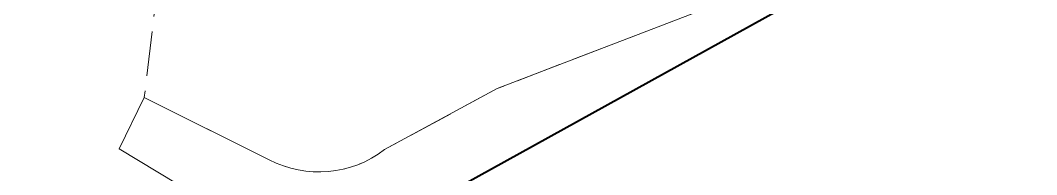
# Model space of a CAD drawing. Header units: metres. Extents: x 2513914 to 2544706, y 1140005 to 1171926.
# Drawn here: x 2514410.53 to 2514444.49, y 1146393.19 to 1146398.36 of the extents above; entities that cross this region are included whole.
import ezdxf

# ---------------------------------------------------------------- set-up
doc = ezdxf.new("R2010")
doc.units = ezdxf.units.M
doc.linetypes.add('MO_I', pattern=[2, 1.5, -0.5])
for name, color, linetype, lineweight in [('MO_BF', 7, 'Continuous', 40), ('MO_CS_RD_TROTTOIR', 7, 'Continuous', 20), ('MO_CS_SV_JARDIN', 7, 'MO_I', 20)]:
    doc.layers.add(name, color=color, linetype=linetype, lineweight=lineweight)

msp = doc.modelspace()

# ---------------------------------------------------------------- linework, layer by layer
at = {"layer": 'MO_BF', "flags": 128}
msp.add_lwpolyline([(2514402.276, 1146380.287), (2514422.908, 1146391.524), (2514439.725, 1146400.85), (2514439.602, 1146401.127), (2514445.301, 1146404.551, 0.060406), (2514451.465, 1146409.63, 0.090313), (2514453.722, 1146413.274, -0.11719), (2514458.49, 1146419.027, -0.129134), (2514466.12, 1146421.762, -0.105424), (2514472.928, 1146420.702, 0.112125), (2514477.975, 1146419.796, 0.058848), (2514480.695, 1146420.196), (2514484.595, 1146421.221), (2514511.865, 1146432.506), (2514522.295, 1146436.836), (2514548.095, 1146447.476), (2514561.765, 1146453.126), (2514596.934, 1146467.665, 0.007213), (2514622.734, 1146478.725, 0.008829), (2514648.084, 1146490.775, 0.013501), (2514691.264, 1146514.184, 0.01164)], format="xyb", dxfattribs=at)
at = {"layer": 'MO_CS_RD_TROTTOIR', "flags": 128}
msp.add_lwpolyline([(2514439.602, 1146401.127), (2514439.725, 1146400.85), (2514422.908, 1146391.524, -0.235095), (2514417.71, 1146391.708), (2514413.834, 1146394.055), (2514414.665, 1146395.771), (2514418.842, 1146393.69, 0.292926), (2514422.696, 1146394.027), (2514426.463, 1146396.073)], format="xyb", close=True, dxfattribs=at)
at = {"layer": 'MO_CS_SV_JARDIN', "flags": 128}
msp.add_lwpolyline([(2514423.606, 1146425.537), (2514424.946, 1146425.177), (2514424.626, 1146422.577), (2514425.806, 1146422.417), (2514426.086, 1146422.347), (2514425.506, 1146418.307), (2514426.066, 1146418.277), (2514425.416, 1146413.817), (2514422.066, 1146414.197), (2514421.366, 1146409.857), (2514416.446, 1146410.527), (2514414.665, 1146395.771), (2514418.842, 1146393.69, 0.292926), (2514422.696, 1146394.027), (2514426.463, 1146396.073), (2514439.602, 1146401.127), (2514421.326, 1146439.497), (2514418.806, 1146427.417), (2514423.866, 1146426.597)], format="xyb", close=True, dxfattribs=at)

doc.saveas('drawing.dxf')
